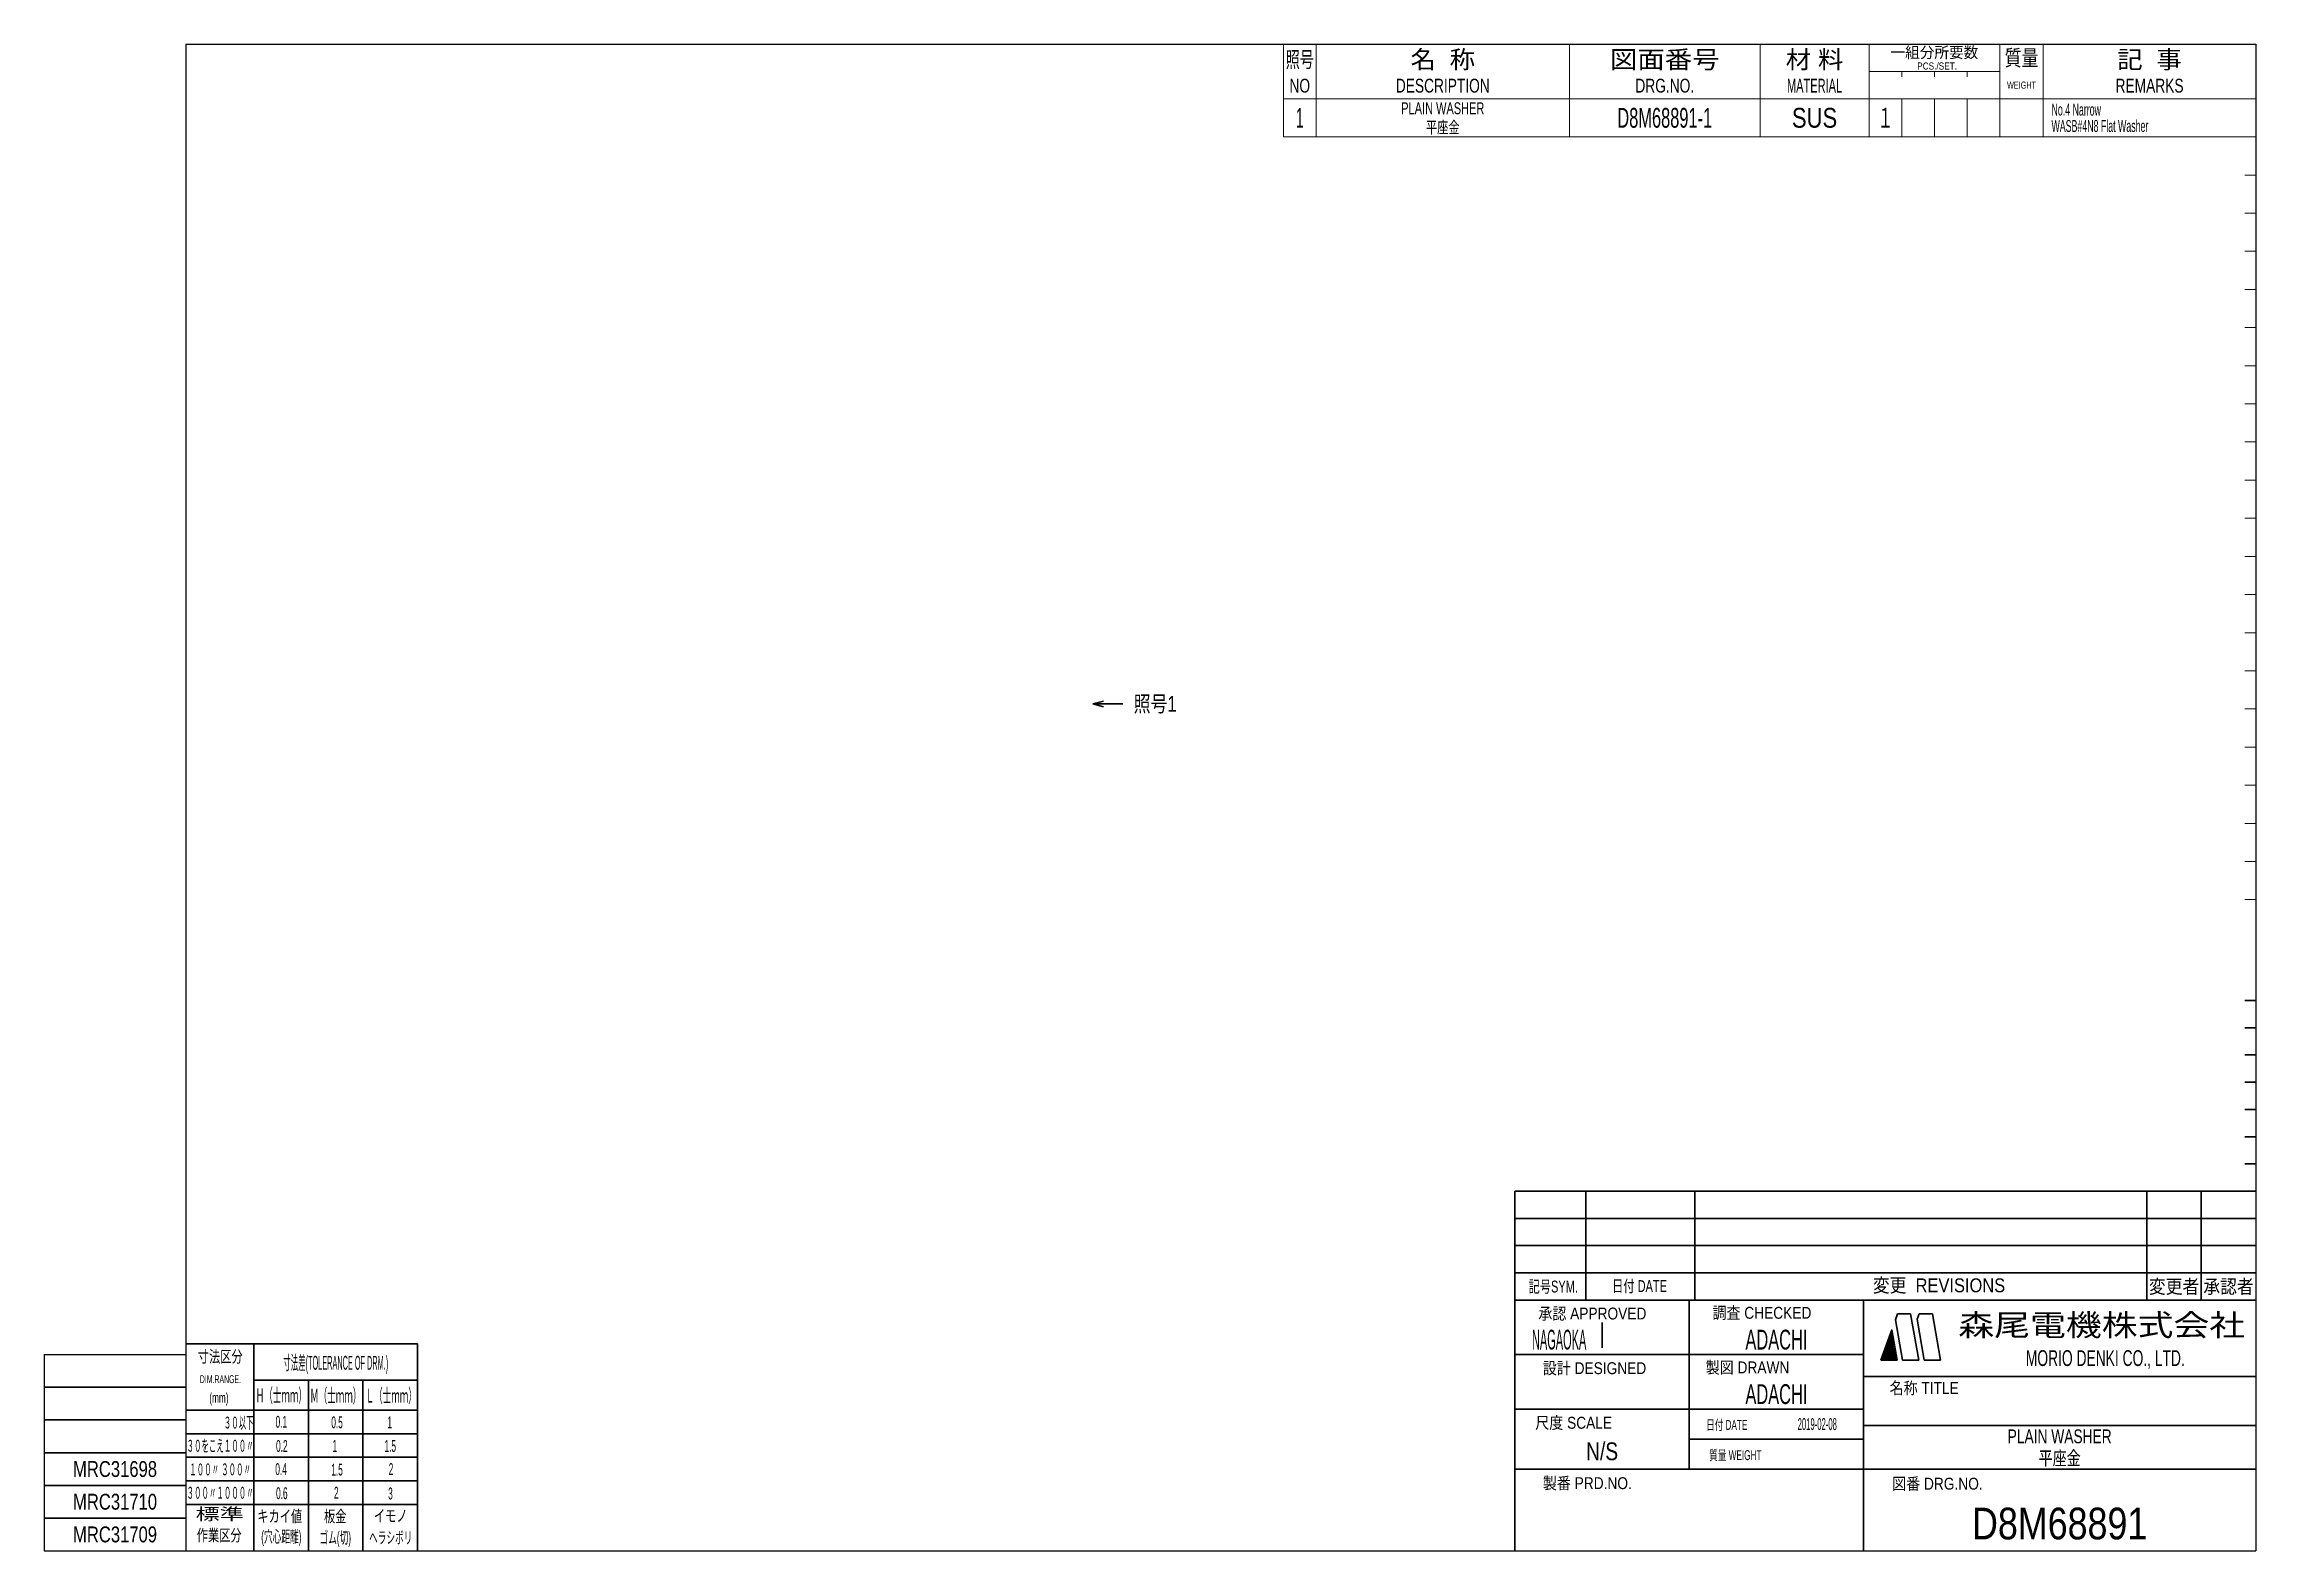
# Model space of a CAD drawing. Header units: millimetres. Extents: x 7 to 413, y 10 to 287.
import ezdxf
from ezdxf.enums import TextEntityAlignment as Align

# ---------------------------------------------------------------- set-up
doc = ezdxf.new("R2010")
doc.units = ezdxf.units.MM
for name, color, linetype in [('GR1_01', 7, 'Continuous'), ('図面枠D8M', 7, 'Continuous'), ('表題、部品表_01', 7, 'Continuous'), ('表題、部品表_02', 7, 'Continuous'), ('表題、部品表_03', 7, 'Continuous')]:
    doc.layers.add(name, color=color, linetype=linetype)
doc.styles.add('HG丸ｺﾞｼｯｸM-PRO', font='')
doc.styles.get('HG丸ｺﾞｼｯｸM-PRO').set_extended_font_data('HG丸ｺﾞｼｯｸM-PRO')

# ---------------------------------------------------------------- blocks, each defined once
blk = doc.blocks.new('BLKF024')
at = {"layer": '図面枠D8M', "color": 4, "linetype": 'Continuous', "lineweight": 13}
for p, q in [((344.778471, 46.998727), (346.524087, 48.744343)), ((344.8594, 47.221078), (346.502888, 48.864566)), ((344.940329, 47.443428), (346.48169, 48.984789)), ((345.021258, 47.665778), (346.460491, 49.105012)), ((345.102186, 47.888128), (346.439293, 49.225235)), ((345.183115, 48.110479), (346.418094, 49.345457)), ((345.264044, 48.332829), (346.396896, 49.46568)), ((345.344973, 48.555179), (346.375697, 49.585903)), ((345.425902, 48.777529), (346.354499, 49.706126)), ((345.506831, 48.999879), (346.3333, 49.826349)), ((345.58776, 49.22223), (346.312102, 49.946572)), ((345.668689, 49.44458), (346.290903, 50.066794)), ((345.749617, 49.66693), (346.269705, 50.187017)), ((345.830546, 49.88928), (346.248506, 50.30724)), ((345.911475, 50.111631), (346.227307, 50.427463)), ((345.992404, 50.333981), (346.206109, 50.547686)), ((346.073333, 50.556331), (346.18491, 50.667909)), ((346.154262, 50.778681), (346.163712, 50.788131)), ((344.157871, 45.246757), (346.693675, 47.782561)), ((344.211969, 45.442276), (346.672477, 47.902784)), ((344.292898, 45.664626), (346.651278, 48.023006)), ((344.299292, 45.246757), (346.714874, 47.662338)), ((344.373827, 45.886976), (346.63008, 48.143229)), ((344.440714, 45.246757), (346.736072, 47.542115)), ((344.454756, 46.109327), (346.608881, 48.263452)), ((344.535684, 46.331677), (346.587682, 48.383675)), ((344.582135, 45.246757), (346.757271, 47.421892)), ((344.616613, 46.554027), (346.566484, 48.503898)), ((344.697542, 46.776377), (346.545285, 48.624121)), ((344.723556, 45.246757), (346.778469, 47.301669)), ((344.864978, 45.246757), (346.799668, 47.181447)), ((345.006399, 45.246757), (346.820866, 47.061224)), ((345.147821, 45.246757), (346.842065, 46.941001)), ((345.289242, 45.246757), (346.863263, 46.820778)), ((345.430663, 45.246757), (346.884462, 46.700555)), ((345.572085, 45.246757), (346.90566, 46.580332)), ((345.713506, 45.246757), (346.926859, 46.46011)), ((345.854927, 45.246757), (346.948057, 46.339887)), ((345.996349, 45.246757), (346.969256, 46.219664)), ((346.13777, 45.246757), (346.990455, 46.099441)), ((346.279191, 45.246757), (347.011653, 45.979218)), ((346.420613, 45.246757), (347.032852, 45.858995)), ((346.562034, 45.246757), (347.05405, 45.738773)), ((346.703455, 45.246757), (347.075249, 45.61855)), ((346.844877, 45.246757), (347.096447, 45.498327)), ((346.986298, 45.246757), (347.117646, 45.378104)), ((347.12772, 45.246757), (347.138844, 45.257881))]:
    blk.add_line(p, q, dxfattribs=at)
blk = doc.blocks.new('BLKF023')
at = {"layer": '図面枠D8M', "color": 2, "linetype": 'Continuous', "lineweight": 25}
for p, q in [((33, 286.75), (413, 286.75)), ((33, 286.75), (33, 10.25)), ((413, 286.75), (413, 10.25)), ((7, 46.25), (7, 10.25)), ((7, 46.25), (33, 46.25)), ((7, 10.25), (413, 10.25))]:
    blk.add_line(p, q, dxfattribs=at)
at = {"layer": '図面枠D8M', "color": 4, "linetype": 'Continuous', "lineweight": 13}
for p, q in [((413, 269.75), (411, 269.75)), ((413, 262.75), (411, 262.75)), ((413, 255.75), (411, 255.75)), ((413, 248.75), (411, 248.75)), ((413, 241.75), (411, 241.75)), ((413, 234.75), (411, 234.75)), ((413, 227.75), (411, 227.75)), ((413, 220.75), (411, 220.75)), ((413, 213.75), (411, 213.75)), ((413, 206.75), (411, 206.75)), ((413, 199.75), (411, 199.75)), ((413, 192.75), (411, 192.75)), ((413, 185.75), (411, 185.75)), ((413, 178.75), (411, 178.75)), ((413, 171.75), (411, 171.75)), ((413, 164.75), (411, 164.75)), ((413, 157.75), (411, 157.75)), ((413, 150.75), (411, 150.75)), ((413, 143.75), (411, 143.75)), ((413, 136.75), (411, 136.75)), ((411, 129.75), (413, 129.75))]:
    blk.add_line(p, q, dxfattribs=at)
at = {"layer": '図面枠D8M', "color": 3, "linetype": 'Continuous', "lineweight": 35}
for p, q in [((413, 111.25), (411, 111.25)), ((413, 106.25), (411, 106.25)), ((413, 101.25), (411, 101.25)), ((413, 96.25), (411, 96.25)), ((413, 91.25), (411, 91.25)), ((413, 86.25), (411, 86.25)), ((413, 81.25), (411, 81.25)), ((277, 76.25), (413, 76.25)), ((277, 76.25), (277, 10.25)), ((290, 76.25), (290, 56.25)), ((310, 76.25), (310, 56.25)), ((393, 76.25), (393, 56.25)), ((403, 76.25), (403, 56.25)), ((277, 71.25), (413, 71.25)), ((277, 66.25), (413, 66.25)), ((277, 61.25), (413, 61.25)), ((277, 56.25), (413, 56.25)), ((309, 56.25), (309, 25.25)), ((341, 56.25), (341, 10.25)), ((346.84, 52.65), (347.23, 53.75)), ((347.23, 53.75), (349.64, 53.75)), ((351.14, 45.25), (349.64, 53.75)), ((351.18, 53.75), (350.82, 52.76)), ((351.18, 53.75), (353.64, 53.75)), ((355.14, 45.25), (353.64, 53.75)), ((293, 52.17), (293, 47.48)), ((344.14, 45.25), (346.16, 50.8)), ((347.14, 45.25), (346.16, 50.8)), ((348.14, 45.25), (346.84, 52.65)), ((352.14, 45.25), (350.82, 52.76)), ((33, 48.25), (75.5, 48.25)), ((45.5, 48.25), (45.5, 10.25)), ((75.5, 48.25), (75.5, 10.25)), ((277, 46.25), (341, 46.25)), ((344.14, 45.25), (347.14, 45.25)), ((348.14, 45.25), (351.14, 45.25)), ((352.14, 45.25), (355.14, 45.25)), ((45.5, 41.55), (75.5, 41.55)), ((55.5, 41.55), (55.5, 10.25)), ((65.5, 41.55), (65.5, 10.25)), ((341, 42.25), (413, 42.25)), ((7, 40.25), (33, 40.25)), ((7, 34.25), (33, 34.25)), ((33, 36.05), (75.5, 36.05)), ((277, 36.25), (341, 36.25)), ((341, 33.25), (413, 33.25)), ((33, 31.72), (75.5, 31.72)), ((309, 30.75), (341, 30.75)), ((7, 28.25), (33, 28.25)), ((33, 27.4), (75.5, 27.4)), ((277, 25.25), (413, 25.25)), ((7, 22.25), (33, 22.25)), ((33, 23.07), (75.5, 23.07)), ((33, 16.25), (7, 16.25)), ((33, 18.75), (75.5, 18.75))]:
    blk.add_line(p, q, dxfattribs=at)
at = {"layer": '図面枠D8M', "color": 4, "linetype": 'Continuous', "lineweight": 13}
blk.add_blockref('BLKF024', (0, 0), dxfattribs=at)
at = {"layer": '図面枠D8M', "color": 4, "linetype": 'Continuous', "lineweight": 13, "style": 'HG丸ｺﾞｼｯｸM-PRO'}
for s, height, width, p in [('記号SYM.', 2.182, 0.69227, (284.03, 58.74)), ('日付 DATE', 2.182, 0.692507, (299.87, 58.83)), ('変更  REVISIONS', 2.5455, 0.887352, (354.85, 58.97)), ('変更者', 2.545, 0.887717, (398, 58.75)), ('承認者', 2.545, 0.887717, (408, 58.75)), ('承認 APPROVED', 2.1818, 0.863151, (291.21, 53.79)), ('調査 CHECKED', 2.182, 0.863174, (322.34, 53.92)), ('寸法差(TOLERANCE OF DRM.)', 2.5455, 0.382528, (60.52, 44.75)), ('設計 DESIGNED', 2.1818, 0.862613, (291.61, 43.76)), ('製図 DRAWN', 2.182, 0.863099, (319.7, 43.9)), ('DIM.RANGE.', 1.455, 0.522543, (39.35, 41.74)), ('名称 TITLE', 2.182, 0.862489, (352.13, 40.11)), ('Ｈ（士ｍｍ）', 2.545, 0.439786, (50.53, 38.76)), ('Ｍ（士ｍｍ）', 2.545, 0.439786, (60.52, 38.71)), ('Ｌ（士ｍｍ）', 2.545, 0.439786, (70.7, 38.71)), ('３０以下', 2.182, 0.44793, (42.7, 33.77)), ('0.1', 2.182, 0.522424, (50.53, 33.92)), ('0.5', 2.182, 0.522424, (60.76, 33.82)), ('1', 2.18, 0.521199, (70.42, 33.82)), ('尺度 SCALE', 2.182, 0.862581, (287.78, 33.74)), ('日付 DATE', 1.818, 0.618255, (315.88, 33.34)), ('３０をこえ１００〃', 2.182, 0.44793, (39.29, 29.52)), ('0.2', 2.182, 0.522424, (50.62, 29.48)), ('1', 2.18, 0.521199, (60.33, 29.48)), ('1.5', 2.182, 0.522424, (70.52, 29.48)), ('質量 WEIGHT', 1.818, 0.618812, (317.46, 27.8)), ('１００〃 ３００〃', 2.182, 0.448161, (39.29, 25.18)), ('0.4', 2.182, 0.522424, (50.48, 25.24)), ('1.5', 2.182, 0.522424, (60.76, 25.15)), ('2', 2.18, 0.521199, (70.66, 25.24)), ('３００〃１０００〃', 2.182, 0.44793, (39.29, 20.89)), ('0.6', 2.182, 0.522424, (50.62, 20.81)), ('2', 2.18, 0.521199, (60.62, 20.9)), ('3', 2.18, 0.521199, (70.56, 20.76)), ('製番 PRD.NO.', 2.182, 0.863299, (290.29, 22.66)), ('図番 DRG.NO.', 2.182, 0.863083, (354.56, 22.56)), ('キカイ値', 2.182, 0.692256, (50.24, 16.58)), ('板金', 2.182, 0.692256, (60.43, 16.58)), ('イモノ', 2.182, 0.692256, (70.61, 16.67))]:
    blk.add_text(s, height=height, dxfattribs=dict(at, width=width)).set_placement(p, align=Align.MIDDLE_CENTER)
at = {"layer": '図面枠D8M', "color": 2, "linetype": 'Continuous', "lineweight": 25, "style": 'HG丸ｺﾞｼｯｸM-PRO', "width": 1.206081}
blk.add_text('森尾電機株式会社', height=4, dxfattribs=at).set_placement((384.72, 51.68), align=Align.MIDDLE_CENTER)
at = {"layer": '図面枠D8M', "color": 4, "linetype": 'Continuous', "lineweight": 13, "style": 'HG丸ｺﾞｼｯｸM-PRO'}
for s, height, width, p in [('寸法区分', 2.182, 0.692256, (39.31, 44.15)), ('(mm)', 1.818, 0.619256, (39.07, 36.89)), ('標準', 2.182, 1.489301, (39.21, 15.25)), ('作業区分', 2.182, 0.692256, (39.12, 11.35)), ('(穴心距離)', 2.182, 0.521231, (50.53, 11.11)), ('ゴム(切)', 2.182, 0.521232, (60.43, 10.92)), ('ヘラシボリ', 2.182, 0.521228, (70.61, 10.92))]:
    blk.add_text(s, height=height, dxfattribs=dict(at, width=width)).set_placement(p, align=Align.BOTTOM_CENTER)
at = {"layer": '図面枠D8M', "color": 3, "linetype": 'Continuous', "lineweight": 35, "style": 'HG丸ｺﾞｼｯｸM-PRO', "width": 0.652197}
blk.add_text('MORIO DENKI CO., LTD.', height=2.9091, dxfattribs=at).set_placement((385.38, 45.61), align=Align.MIDDLE_CENTER)
blk = doc.blocks.new('BLKF025')
at = {"layer": '図面枠D8M', "color": 3, "linetype": 'Continuous', "lineweight": 35, "style": 'HG丸ｺﾞｼｯｸM-PRO'}
for s, height, width, p in [('NAGAOKA', 3.636, 0.414524, (285.11, 49)), ('ADACHI', 3.636, 0.619335, (325, 49)), ('ADACHI', 3.636, 0.619335, (325, 39)), ('2019-02-08', 2.182, 0.482412, (332.5, 33.5)), ('PLAIN WASHER', 2.5455, 0.74213, (377, 31.25)), ('N/S', 3.273, 0.805664, (293, 28.5)), ('D8M68891', 5.818, 0.845432, (377, 15.25))]:
    blk.add_text(s, height=height, dxfattribs=dict(at, width=width)).set_placement(p, align=Align.MIDDLE_CENTER)
blk = doc.blocks.new('BLKF026')
at = {"layer": '表題、部品表_02', "color": 4, "linetype": 'Continuous', "lineweight": 13}
for p, q in [((234.5, 276.75), (234.5, 269.75)), ((234.5, 276.75), (413, 276.75)), ((240.5, 276.75), (240.5, 269.75)), ((287, 276.75), (287, 269.75)), ((322, 276.75), (322, 269.75)), ((342, 276.75), (342, 269.75)), ((348, 276.75), (348, 269.75)), ((354, 276.75), (354, 269.75)), ((360, 269.75), (360, 276.75)), ((366, 276.75), (366, 269.75)), ((374, 276.75), (374, 269.75)), ((413, 276.75), (413, 269.75)), ((234.5, 269.75), (413, 269.75))]:
    blk.add_line(p, q, dxfattribs=at)
blk = doc.blocks.new('BLKF029')
at = {"layer": '表題、部品表_01', "color": 4, "linetype": 'Continuous', "lineweight": 13}
for p, q in [((234.5, 286.75), (234.5, 276.75)), ((234.5, 286.75), (413, 286.75)), ((240.5, 286.75), (240.5, 276.75)), ((287, 286.75), (287, 276.75)), ((322, 286.75), (322, 276.75)), ((342, 286.75), (342, 276.75)), ((366, 286.75), (366, 276.75)), ((374, 286.75), (374, 276.75)), ((413, 286.75), (413, 276.75)), ((342, 281.75), (366, 281.75)), ((348, 280.75), (348, 281.75)), ((354, 281.75), (354, 280.75)), ((360, 281.75), (360, 280.75)), ((234.5, 276.75), (413, 276.75))]:
    blk.add_line(p, q, dxfattribs=at)
at = {"layer": '表題、部品表_01', "color": 3, "linetype": 'Continuous', "lineweight": 35, "style": 'HG丸ｺﾞｼｯｸM-PRO'}
for s, height, width, p in [('照号', 2.909, 0.651535, (237.5, 283.95)), ('名  称', 3.273, 1.042426, (263.75, 283.95)), ('図面番号', 3.273, 1.127518, (304.5, 283.95)), ('材 料', 3.273, 1.042439, (332, 283.95)), ('一組分所要数', 2.036, 0.966638, (354, 285.25)), ('質量', 2.909, 0.781842, (370, 284.25)), ('記  事', 3.273, 1.042426, (393.5, 283.95)), ('NO', 2.545, 0.740841, (237.5, 279.15)), ('DESCRIPTION', 2.5455, 0.741365, (263.75, 279.15)), ('DRG.NO.', 2.545, 0.741189, (304.5, 279.15)), ('MATERIAL', 2.545, 0.594756, (332, 279.15)), ('PCS./SET.', 1.309, 0.862935, (354.5, 282.75)), ('REMARKS', 2.545, 0.742803, (393.5, 279.15)), ('WEIGHT', 1.309, 0.635507, (370, 279.25))]:
    blk.add_text(s, height=height, dxfattribs=dict(at, width=width)).set_placement(p, align=Align.MIDDLE_CENTER)
blk = doc.blocks.new('BLKF028')
at = {"layer": '表題、部品表_01', "color": 3, "linetype": 'Continuous', "lineweight": 13}
blk.add_blockref('BLKF029', (0, 0), dxfattribs=at)
blk = doc.blocks.new('FXTIP_ARROW_S')
at = {"color": 0, "linetype": 'Continuous', "lineweight": -2}
for q in [(-1, 0), (-0.97, 0.26), (-0.97, -0.26)]:
    blk.add_line((0, 0), q, dxfattribs=at)

msp = doc.modelspace()

# ---------------------------------------------------------------- linework, layer by layer
at = {"layer": 'GR1_01', "color": 3, "linetype": 'Continuous', "lineweight": 35}
msp.add_line((199.51, 165.69), (205, 165.69), dxfattribs=at)

# ---------------------------------------------------------------- block references
at = {"layer": 'GR1_01', "color": 3, "linetype": 'Continuous', "lineweight": 35, "xscale": 2, "yscale": 2, "rotation": 180}
msp.add_blockref('FXTIP_ARROW_S', (199.51, 165.69), dxfattribs=at)
at = {"layer": '図面枠D8M', "color": 4, "linetype": 'Continuous', "lineweight": 13}
msp.add_blockref('BLKF023', (0, 0), dxfattribs=at)
at = {"layer": '図面枠D8M', "color": 3, "linetype": 'Continuous', "lineweight": 35}
msp.add_blockref('BLKF025', (0, 0), dxfattribs=at)
at = {"layer": '表題、部品表_01', "color": 3, "linetype": 'Continuous', "lineweight": 13}
msp.add_blockref('BLKF028', (0, 0), dxfattribs=at)
at = {"layer": '表題、部品表_02', "color": 4, "linetype": 'Continuous', "lineweight": 13}
msp.add_blockref('BLKF026', (0, 0), dxfattribs=at)

# ---------------------------------------------------------------- texts
at = {"layer": 'GR1_01', "color": 3, "linetype": 'Continuous', "lineweight": 35, "style": 'HG丸ｺﾞｼｯｸM-PRO', "width": 0.782573}
msp.add_text('照号1', height=2.909, dxfattribs=at).set_placement((207, 165.69), align=Align.MIDDLE_LEFT)
at = {"layer": '図面枠D8M', "color": 3, "linetype": 'Continuous', "lineweight": 35, "style": 'HG丸ｺﾞｼｯｸM-PRO'}
for s, height, width, p in [('平座金', 2.545, 0.741121, (377, 27.25)), ('MRC31698', 2.909, 0.783478, (20, 25.25)), ('MRC31710', 2.909, 0.783478, (20, 19.25)), ('MRC31709', 2.909, 0.783478, (20, 13.25))]:
    msp.add_text(s, height=height, dxfattribs=dict(at, width=width)).set_placement(p, align=Align.MIDDLE_CENTER)
at = {"layer": '表題、部品表_03', "color": 3, "linetype": 'Continuous', "lineweight": 35, "style": 'HG丸ｺﾞｼｯｸM-PRO'}
for s, height, width, p in [('PLAIN WASHER', 2.1818, 0.691933, (263.75, 275)), ('1', 3.64, 0.521199, (237.5, 273.25)), ('平座金', 2.182, 0.692256, (263.75, 271.5)), ('D8M68891-1', 3.636, 0.619404, (304.5, 273.25)), ('SUS', 3.636, 0.832447, (332, 273.25)), ('１', 3.64, 0.578238, (345, 273.25))]:
    msp.add_text(s, height=height, dxfattribs=dict(at, width=width)).set_placement(p, align=Align.MIDDLE_CENTER)
for s, width, p in [('WASB#4N8 Flat Washer', 0.553908, (375.5, 271.75)), ('No.4 Narrow', 0.554387, (375.5, 274.75))]:
    msp.add_text(s, height=2.1818, dxfattribs=dict(at, width=width)).set_placement(p, align=Align.MIDDLE_LEFT)

doc.saveas('drawing.dxf')
